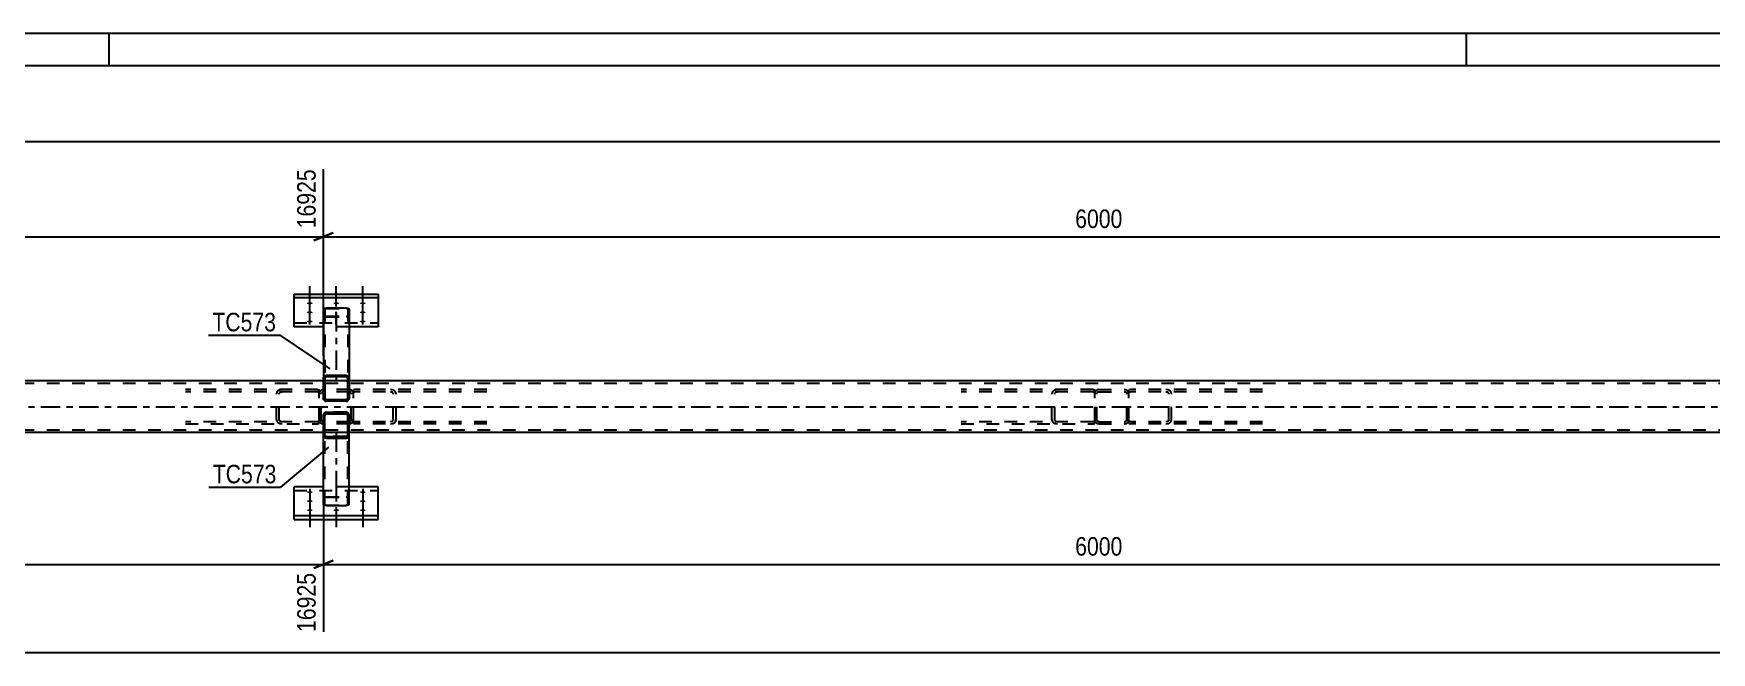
# Model space of a CAD drawing. Header units: millimetres. Extents: x -153 to 1036, y -682 to 159.
# Drawn here: x 604.5 to 864.1, y 63.3 to 158.9 of the extents above; entities that cross this region are included whole.
import ezdxf

# ---------------------------------------------------------------- set-up
doc = ezdxf.new("R2010")
doc.units = ezdxf.units.MM
doc.linetypes.add('DXK_LINE_DOT2', pattern=[3.9198, 1.9599, -1.9599])
doc.linetypes.add('DXK_LINE_DOT3', pattern=[5.9187, 2.979, -0.9799, 0.9799, -0.9799])
doc.styles.add('Arial Narrow', font='ARIALN.TTF', dxfattribs={"height": 0.2})

# ---------------------------------------------------------------- blocks, each defined once
blk = doc.blocks.new('Unknown-761548098-1163')
at = {"color": 5, "linetype": 'Continuous'}
for p, q in [((1036.19, 158.95), (-152.81, 158.95)), ((616.19, 153.95), (616.19, 158.95)), ((826.19, 153.95), (826.19, 158.95)), ((1031.19, 153.95), (-147.81, 153.95))]:
    blk.add_line(p, q, dxfattribs=at)
blk = doc.blocks.new('Part-761548098-4539 - 4503')
at = {"color": 7, "linetype": 'DXK_LINE_DOT2'}
for p, q in [((768.42, 103.9), (748, 103.9)), ((762.93, 103.9), (762.59, 103.85)), ((768.42, 103.9), (768.68, 103.86)), ((768.42, 103.58), (748, 103.58)), ((762.12, 103.5), (762.05, 103.26)), ((762.05, 99.26), (762.05, 103.26)), ((762.49, 103.26), (762.52, 103.38)), ((762.49, 99.26), (762.49, 103.26)), ((762.76, 103.55), (762.93, 103.58)), ((768.42, 103.58), (768.59, 103.55)), ((768.59, 103.55), (768.68, 103.51)), ((768.68, 98.65), (768.68, 103.86)), ((768.42, 98.94), (748, 98.94)), ((762.05, 99.26), (762.12, 99.01)), ((762.52, 99.13), (762.49, 99.26)), ((762.93, 98.94), (762.76, 98.96)), ((768.59, 98.96), (768.42, 98.94)), ((768.68, 99), (768.59, 98.96)), ((748, 98.62), (768.42, 98.62)), ((762.59, 98.67), (762.93, 98.62)), ((768.42, 98.62), (768.68, 98.65))]:
    blk.add_line(p, q, dxfattribs=at)
for centre, radius, start, end in [((762.79, 103.07), 0.802, 104.5547, 147.5896), ((762.86, 103.16), 0.401, 104.5547, 147.5896), ((762.79, 99.44), 0.802, 212.4104, 255.4453), ((762.86, 99.35), 0.401, 212.4104, 255.4453)]:
    blk.add_arc(centre, radius, start, end, dxfattribs=at)
blk = doc.blocks.new('Part-761548098-4511 - 4503')
at = {"color": 2, "linetype": 'Continuous'}
for p, q in [((649.32, 116.37), (649.35, 116.43)), ((649.32, 116.37), (649.32, 105.64)), ((649.35, 116.43), (649.46, 116.48)), ((649.46, 116.48), (649.61, 116.52)), ((649.61, 116.52), (649.8, 116.53)), ((649.8, 116.53), (652.84, 116.53)), ((652.84, 116.53), (653.02, 116.52)), ((653.02, 116.52), (653.18, 116.48)), ((653.18, 116.48), (653.28, 116.43)), ((653.28, 116.43), (653.32, 116.37)), ((653.32, 116.37), (653.32, 105.26)), ((652.84, 105.26), (649.55, 105.26)), ((653.07, 105.26), (652.84, 105.26)), ((653.32, 105.26), (653.31, 105.26))]:
    blk.add_line(p, q, dxfattribs=at)
at = {"color": 7, "linetype": 'DXK_LINE_DOT2'}
for p, q in [((649.35, 115.27), (649.32, 115.33)), ((649.46, 115.21), (649.35, 115.27)), ((649.61, 115.18), (649.46, 115.21)), ((649.57, 116.4), (649.56, 116.37)), ((649.56, 116.37), (649.56, 106.04)), ((649.56, 115.33), (649.57, 115.3)), ((649.63, 116.43), (649.57, 116.4)), ((649.57, 115.3), (649.63, 115.27)), ((649.8, 115.16), (649.61, 115.18)), ((649.7, 116.44), (649.63, 116.43)), ((649.63, 115.27), (649.7, 115.25)), ((649.8, 116.45), (649.7, 116.44)), ((649.7, 115.25), (649.8, 115.25)), ((649.8, 116.45), (652.84, 116.45)), ((649.8, 115.25), (652.84, 115.25)), ((649.8, 115.16), (652.84, 115.16)), ((652.93, 116.44), (652.84, 116.45)), ((652.84, 115.25), (652.93, 115.25)), ((653.02, 115.18), (652.84, 115.16)), ((653.01, 116.43), (652.93, 116.44)), ((652.93, 115.25), (653.01, 115.27)), ((653.06, 116.4), (653.01, 116.43)), ((653.01, 115.27), (653.06, 115.3)), ((653.18, 115.21), (653.02, 115.18)), ((653.08, 116.37), (653.06, 116.4)), ((653.06, 115.3), (653.08, 115.33)), ((653.08, 116.37), (653.08, 105.26)), ((653.28, 115.27), (653.18, 115.21)), ((653.32, 115.33), (653.28, 115.27)), ((649.32, 105.64), (649.32, 105.26)), ((649.55, 105.26), (649.32, 105.26)), ((649.56, 106.04), (649.56, 105.26)), ((652.84, 105.26), (653.02, 105.26)), ((653.06, 105.26), (653.08, 105.26)), ((653.31, 105.26), (653.07, 105.26)), ((653.32, 105.26), (653.32, 105.26))]:
    blk.add_line(p, q, dxfattribs=at)
at = {"color": 7, "linetype": 'DXK_LINE_DOT3'}
blk.add_line((651.32, 115.85), (651.32, 105.26), dxfattribs=at)
blk = doc.blocks.new('Part-761548098-4530 - 4503')
at = {"color": 7, "linetype": 'DXK_LINE_DOT2'}
for p, q in [((774.21, 103.9), (773.96, 103.86)), ((794.63, 103.9), (774.21, 103.9)), ((780.04, 103.85), (779.7, 103.9)), ((773.96, 98.65), (773.96, 103.86)), ((773.96, 103.51), (774.04, 103.55)), ((774.04, 103.55), (774.21, 103.58)), ((794.63, 103.58), (774.21, 103.58)), ((779.7, 103.58), (779.87, 103.55)), ((780.11, 103.38), (780.14, 103.26)), ((780.14, 99.26), (780.14, 103.26)), ((780.58, 103.26), (780.52, 103.5)), ((780.58, 99.26), (780.58, 103.26)), ((774.04, 98.96), (773.96, 99)), ((774.21, 98.94), (774.04, 98.96)), ((794.63, 98.94), (774.21, 98.94)), ((779.87, 98.96), (779.7, 98.94)), ((780.14, 99.26), (780.11, 99.13)), ((780.52, 99.01), (780.58, 99.26)), ((773.96, 98.65), (774.21, 98.62)), ((794.63, 98.62), (774.21, 98.62)), ((779.7, 98.62), (780.04, 98.67))]:
    blk.add_line(p, q, dxfattribs=at)
for centre, radius, start, end in [((779.77, 103.16), 0.401, 32.4104, 75.4453), ((779.84, 103.07), 0.802, 32.4104, 75.4453), ((779.77, 99.35), 0.401, 284.5547, 327.5896), ((779.84, 99.44), 0.802, 284.5547, 327.5896)]:
    blk.add_arc(centre, radius, start, end, dxfattribs=at)
blk = doc.blocks.new('Part-761548098-4534 - 4503')
at = {"color": 7, "linetype": 'DXK_LINE_DOT2'}
for p, q in [((649.32, 103.9), (649.07, 103.85)), ((653.32, 103.9), (649.32, 103.9)), ((653.56, 103.85), (653.32, 103.9)), ((648.72, 103.5), (648.68, 103.26)), ((648.68, 99.26), (648.68, 103.26)), ((649, 103.26), (649.02, 103.38)), ((649, 99.26), (649, 103.26)), ((649.19, 103.55), (649.32, 103.58)), ((653.32, 103.58), (649.32, 103.58)), ((653.32, 103.58), (653.44, 103.55)), ((653.61, 103.38), (653.64, 103.26)), ((653.64, 99.26), (653.64, 103.26)), ((653.96, 103.26), (653.91, 103.5)), ((653.96, 99.26), (653.96, 103.26)), ((648.68, 99.26), (648.72, 99.01)), ((649.02, 99.13), (649, 99.26)), ((649.32, 98.94), (649.19, 98.96)), ((653.32, 98.94), (649.32, 98.94)), ((653.44, 98.96), (653.32, 98.94)), ((653.64, 99.26), (653.61, 99.13)), ((653.91, 99.01), (653.96, 99.26)), ((649.07, 98.67), (649.32, 98.62)), ((653.32, 98.62), (649.32, 98.62)), ((653.32, 98.62), (653.56, 98.67))]:
    blk.add_line(p, q, dxfattribs=at)
for centre, radius, start, end in [((649.32, 103.26), 0.64, 112.5, 157.5), ((649.32, 103.26), 0.32, 112.5, 157.5), ((653.32, 103.26), 0.32, 22.5, 67.5), ((653.32, 103.26), 0.64, 22.5, 67.5), ((649.32, 99.26), 0.64, 202.5, 247.5), ((649.32, 99.26), 0.32, 202.5, 247.5), ((653.32, 99.26), 0.32, 292.5, 337.5), ((653.32, 99.26), 0.64, 292.5, 337.5)]:
    blk.add_arc(centre, radius, start, end, dxfattribs=at)
blk = doc.blocks.new('Part-761548098-4535 - 4503')
at = {"color": 7, "linetype": 'DXK_LINE_DOT2'}
for p, q in [((769.32, 103.9), (769.07, 103.85)), ((769.32, 103.9), (773.32, 103.9)), ((773.56, 103.85), (773.32, 103.9)), ((768.72, 103.5), (768.68, 103.26)), ((768.68, 99.26), (768.68, 103.26)), ((769, 103.26), (769.02, 103.38)), ((769, 99.26), (769, 103.26)), ((769.19, 103.55), (769.32, 103.58)), ((769.32, 103.58), (773.32, 103.58)), ((773.32, 103.58), (773.44, 103.55)), ((773.61, 103.38), (773.64, 103.26)), ((773.64, 99.26), (773.64, 103.26)), ((773.96, 103.26), (773.91, 103.5)), ((773.96, 99.26), (773.96, 103.26)), ((768.68, 99.26), (768.72, 99.01)), ((769.02, 99.13), (769, 99.26)), ((769.32, 98.94), (769.19, 98.96)), ((769.32, 98.94), (773.32, 98.94)), ((773.44, 98.96), (773.32, 98.94)), ((773.64, 99.26), (773.61, 99.13)), ((773.91, 99.01), (773.96, 99.26)), ((769.07, 98.67), (769.32, 98.62)), ((769.32, 98.62), (773.32, 98.62)), ((773.32, 98.62), (773.56, 98.67))]:
    blk.add_line(p, q, dxfattribs=at)
for centre, radius, start, end in [((769.32, 103.26), 0.64, 112.5, 157.5), ((769.32, 103.26), 0.32, 112.5, 157.5), ((773.32, 103.26), 0.32, 22.5, 67.5), ((773.32, 103.26), 0.64, 22.5, 67.5), ((769.32, 99.26), 0.64, 202.5, 247.5), ((769.32, 99.26), 0.32, 202.5, 247.5), ((773.32, 99.26), 0.32, 292.5, 337.5), ((773.32, 99.26), 0.64, 292.5, 337.5)]:
    blk.add_arc(centre, radius, start, end, dxfattribs=at)
blk = doc.blocks.new('Part-761548098-4681 - 4503')
at = {"color": 7, "linetype": 'DXK_LINE_DOT2'}
for p, q in [((910.31, 104.86), (-27.68, 104.86)), ((653.32, 105.26), (649.31, 105.26)), ((910.31, 97.66), (-27.68, 97.66)), ((653.32, 97.26), (649.32, 97.26))]:
    blk.add_line(p, q, dxfattribs=at)
at = {"color": 2, "linetype": 'Continuous'}
for p, q in [((649.31, 105.26), (473.32, 105.26)), ((889.31, 105.26), (653.32, 105.26)), ((649.32, 97.26), (473.32, 97.26)), ((889.31, 97.26), (653.32, 97.26))]:
    blk.add_line(p, q, dxfattribs=at)
at = {"color": 7, "linetype": 'DXK_LINE_DOT3'}
blk.add_line((-27.68, 101.26), (910.31, 101.26), dxfattribs=at)
blk = doc.blocks.new('Part-761548098-4537 - 4503')
at = {"color": 7, "linetype": 'DXK_LINE_DOT2'}
for p, q in [((648.42, 103.9), (628, 103.9)), ((642.93, 103.9), (642.59, 103.85)), ((648.42, 103.9), (648.68, 103.86)), ((648.42, 103.58), (628, 103.58)), ((642.12, 103.5), (642.05, 103.26)), ((642.05, 99.26), (642.05, 103.26)), ((642.49, 103.26), (642.52, 103.38)), ((642.49, 99.26), (642.49, 103.26)), ((642.76, 103.55), (642.93, 103.58)), ((648.42, 103.58), (648.59, 103.55)), ((648.59, 103.55), (648.68, 103.51)), ((648.68, 98.65), (648.68, 103.86)), ((648.42, 98.94), (628, 98.94)), ((642.05, 99.26), (642.12, 99.01)), ((642.52, 99.13), (642.49, 99.26)), ((642.93, 98.94), (642.76, 98.96)), ((648.59, 98.96), (648.42, 98.94)), ((648.68, 99), (648.59, 98.96)), ((628, 98.62), (648.42, 98.62)), ((642.59, 98.67), (642.93, 98.62)), ((648.42, 98.62), (648.68, 98.65))]:
    blk.add_line(p, q, dxfattribs=at)
for centre, radius, start, end in [((642.79, 103.07), 0.802, 104.5548, 147.5897), ((642.86, 103.16), 0.401, 104.5548, 147.5897), ((642.79, 99.44), 0.802, 212.4103, 255.4452), ((642.86, 99.35), 0.401, 212.4103, 255.4452)]:
    blk.add_arc(centre, radius, start, end, dxfattribs=at)
blk = doc.blocks.new('Part-761548098-4540 - 4503')
at = {"color": 7, "linetype": 'DXK_LINE_DOT2'}
for p, q in [((654.21, 103.9), (653.96, 103.86)), ((674.63, 103.9), (654.21, 103.9)), ((660.04, 103.85), (659.7, 103.9)), ((653.96, 98.65), (653.96, 103.86)), ((653.96, 103.51), (654.04, 103.55)), ((654.04, 103.55), (654.21, 103.58)), ((674.63, 103.58), (654.21, 103.58)), ((659.7, 103.58), (659.87, 103.55)), ((660.11, 103.38), (660.14, 103.26)), ((660.14, 99.26), (660.14, 103.26)), ((660.58, 103.26), (660.52, 103.5)), ((660.58, 99.26), (660.58, 103.26)), ((654.04, 98.96), (653.96, 99)), ((654.21, 98.94), (654.04, 98.96)), ((674.63, 98.94), (654.21, 98.94)), ((659.87, 98.96), (659.7, 98.94)), ((660.14, 99.26), (660.11, 99.13)), ((660.52, 99.01), (660.58, 99.26)), ((653.96, 98.65), (654.21, 98.62)), ((674.63, 98.62), (654.21, 98.62)), ((659.7, 98.62), (660.04, 98.67))]:
    blk.add_line(p, q, dxfattribs=at)
for centre, radius, start, end in [((659.77, 103.16), 0.401, 32.4105, 75.4453), ((659.84, 103.07), 0.802, 32.4105, 75.4453), ((659.77, 99.35), 0.401, 284.5547, 327.5895), ((659.84, 99.44), 0.802, 284.5547, 327.5895)]:
    blk.add_arc(centre, radius, start, end, dxfattribs=at)
blk = doc.blocks.new('Part-761548098-4576 - 4503')
at = {"color": 7, "linetype": 'DXK_LINE_DOT2'}
for p, q in [((649.32, 96.88), (649.32, 97.26)), ((649.56, 97.26), (649.32, 97.26)), ((649.56, 86.14), (649.56, 97.26)), ((653.32, 97.26), (653.01, 97.26)), ((653.01, 97.26), (653.02, 97.26)), ((653.02, 97.26), (653.06, 97.26)), ((653.06, 97.26), (653.08, 97.26)), ((653.08, 86.14), (653.08, 97.26)), ((653.32, 96.88), (653.32, 97.26)), ((649.32, 87.18), (649.35, 87.25)), ((649.35, 87.25), (649.46, 87.3)), ((649.46, 87.3), (649.61, 87.34)), ((649.57, 87.22), (649.56, 87.18)), ((649.56, 86.14), (649.57, 86.11)), ((649.63, 87.24), (649.57, 87.22)), ((649.57, 86.11), (649.63, 86.09)), ((649.61, 87.34), (649.8, 87.35)), ((649.7, 87.26), (649.63, 87.24)), ((649.63, 86.09), (649.7, 86.07)), ((649.8, 87.27), (649.7, 87.26)), ((649.7, 86.07), (649.8, 86.06)), ((649.8, 87.35), (652.84, 87.35)), ((649.8, 87.27), (652.84, 87.27)), ((649.8, 86.06), (652.84, 86.06)), ((652.84, 87.35), (653.02, 87.34)), ((652.93, 87.26), (652.84, 87.27)), ((652.84, 86.06), (652.93, 86.07)), ((653.01, 87.24), (652.93, 87.26)), ((652.93, 86.07), (653.01, 86.09)), ((653.01, 87.24), (653.02, 87.23)), ((653.01, 86.09), (653.06, 86.11)), ((653.02, 87.34), (653.18, 87.3)), ((653.02, 87.23), (653.06, 87.22)), ((653.08, 87.18), (653.06, 87.22)), ((653.06, 86.11), (653.08, 86.14)), ((653.18, 87.3), (653.28, 87.25)), ((653.28, 87.25), (653.32, 87.18))]:
    blk.add_line(p, q, dxfattribs=at)
at = {"color": 2, "linetype": 'Continuous'}
for p, q in [((649.32, 86.14), (649.32, 96.88)), ((653.08, 97.26), (649.56, 97.26)), ((653.32, 86.14), (653.32, 96.88)), ((649.35, 86.08), (649.32, 86.14)), ((649.46, 86.03), (649.35, 86.08)), ((649.61, 85.99), (649.46, 86.03)), ((649.8, 85.98), (649.61, 85.99)), ((649.8, 85.98), (652.84, 85.98)), ((653.02, 85.99), (652.84, 85.98)), ((653.18, 86.03), (653.02, 85.99)), ((653.28, 86.08), (653.18, 86.03)), ((653.32, 86.14), (653.28, 86.08))]:
    blk.add_line(p, q, dxfattribs=at)
at = {"color": 7, "linetype": 'DXK_LINE_DOT3'}
blk.add_line((651.32, 97.26), (651.32, 86.66), dxfattribs=at)
blk = doc.blocks.new('Bolt-761548098-4642 - 4503')
at = {"linetype": 'Continuous'}
for points in [[(647.22, 87.92), (647.12, 87.92), (647.04, 87.93), (646.96, 87.94), (646.89, 87.97), (646.83, 87.99), (646.8, 88.02), (646.78, 88.05), (646.78, 88.08), (646.8, 88.11), (646.83, 88.14), (646.89, 88.17), (646.96, 88.19), (647.04, 88.2), (647.12, 88.21), (647.22, 88.22), (647.31, 88.21), (647.39, 88.2), (647.47, 88.19), (647.54, 88.17), (647.6, 88.14), (647.63, 88.11), (647.65, 88.08), (647.65, 88.05), (647.63, 88.02), (647.6, 87.99), (647.54, 87.97), (647.47, 87.94), (647.39, 87.93), (647.31, 87.92)], [(647.22, 86.51), (647.12, 86.52), (647.04, 86.53), (646.96, 86.54), (646.89, 86.56), (646.83, 86.59), (646.8, 86.62), (646.78, 86.65), (646.78, 86.68), (646.8, 86.71), (646.83, 86.74), (646.89, 86.76), (646.96, 86.79), (647.04, 86.8), (647.12, 86.81), (647.22, 86.81), (647.31, 86.81), (647.39, 86.8), (647.47, 86.79), (647.54, 86.76), (647.6, 86.74), (647.63, 86.71), (647.65, 86.68), (647.65, 86.65), (647.63, 86.62), (647.6, 86.59), (647.54, 86.56), (647.47, 86.54), (647.39, 86.53), (647.31, 86.52)], [(655.42, 87.92), (655.32, 87.92), (655.24, 87.93), (655.16, 87.94), (655.09, 87.97), (655.03, 87.99), (655, 88.02), (654.98, 88.05), (654.98, 88.08), (655, 88.11), (655.03, 88.14), (655.09, 88.17), (655.16, 88.19), (655.24, 88.2), (655.32, 88.21), (655.42, 88.22), (655.51, 88.21), (655.59, 88.2), (655.67, 88.19), (655.74, 88.17), (655.8, 88.14), (655.83, 88.11), (655.85, 88.08), (655.85, 88.05), (655.83, 88.02), (655.8, 87.99), (655.74, 87.97), (655.67, 87.94), (655.59, 87.93), (655.51, 87.92)], [(655.42, 86.51), (655.32, 86.52), (655.24, 86.53), (655.16, 86.54), (655.09, 86.56), (655.03, 86.59), (655, 86.62), (654.98, 86.65), (654.98, 86.68), (655, 86.71), (655.03, 86.74), (655.09, 86.76), (655.16, 86.79), (655.24, 86.8), (655.32, 86.81), (655.42, 86.81), (655.51, 86.81), (655.59, 86.8), (655.67, 86.79), (655.74, 86.76), (655.8, 86.74), (655.83, 86.71), (655.85, 86.68), (655.85, 86.65), (655.83, 86.62), (655.8, 86.59), (655.74, 86.56), (655.67, 86.54), (655.59, 86.53), (655.51, 86.52)], [(647.22, 85.11), (647.12, 85.11), (647.04, 85.12), (646.96, 85.14), (646.89, 85.16), (646.83, 85.19), (646.8, 85.22), (646.78, 85.25), (646.78, 85.28), (646.8, 85.31), (646.83, 85.34), (646.89, 85.36), (646.96, 85.38), (647.04, 85.4), (647.12, 85.41), (647.22, 85.41), (647.31, 85.41), (647.39, 85.4), (647.47, 85.38), (647.54, 85.36), (647.6, 85.34), (647.63, 85.31), (647.65, 85.28), (647.65, 85.25), (647.63, 85.22), (647.6, 85.19), (647.54, 85.16), (647.47, 85.14), (647.39, 85.12), (647.31, 85.11)], [(651.32, 85.11), (651.22, 85.11), (651.14, 85.12), (651.06, 85.14), (650.99, 85.16), (650.93, 85.19), (650.9, 85.22), (650.88, 85.25), (650.88, 85.28), (650.9, 85.31), (650.93, 85.34), (650.99, 85.36), (651.06, 85.38), (651.14, 85.4), (651.22, 85.41), (651.32, 85.41), (651.41, 85.41), (651.49, 85.4), (651.57, 85.38), (651.64, 85.36), (651.7, 85.34), (651.73, 85.31), (651.75, 85.28), (651.75, 85.25), (651.73, 85.22), (651.7, 85.19), (651.64, 85.16), (651.57, 85.14), (651.49, 85.12), (651.41, 85.11)], [(655.42, 85.11), (655.32, 85.11), (655.24, 85.12), (655.16, 85.14), (655.09, 85.16), (655.03, 85.19), (655, 85.22), (654.98, 85.25), (654.98, 85.28), (655, 85.31), (655.03, 85.34), (655.09, 85.36), (655.16, 85.38), (655.24, 85.4), (655.32, 85.41), (655.42, 85.41), (655.51, 85.41), (655.59, 85.4), (655.67, 85.38), (655.74, 85.36), (655.8, 85.34), (655.83, 85.31), (655.85, 85.28), (655.85, 85.25), (655.83, 85.22), (655.8, 85.19), (655.74, 85.16), (655.67, 85.14), (655.59, 85.12), (655.51, 85.11)]]:
    blk.add_hatch(color=1, dxfattribs=at).paths.add_polyline_path(points)
at = {"color": 1, "linetype": 'Continuous'}
for p, q in [((647.22, 88.55), (647.22, 85.44)), ((655.42, 88.55), (655.42, 85.44)), ((647.22, 87.15), (647.22, 84.03)), ((647.22, 85.75), (647.22, 82.63)), ((651.32, 85.75), (651.32, 82.63)), ((655.42, 87.15), (655.42, 84.03)), ((655.42, 85.75), (655.42, 82.63))]:
    blk.add_line(p, q, dxfattribs=at)
at = {"color": 1, "linetype": 'DXK_LINE_DOT2'}
blk.add_line((651.32, 88.55), (651.32, 85.44), dxfattribs=at)
blk = doc.blocks.new('Bolt-761548098-4645 - 4503')
at = {"linetype": 'Continuous'}
for points in [[(647.22, 117.4), (647.31, 117.4), (647.39, 117.39), (647.47, 117.37), (647.54, 117.35), (647.6, 117.33), (647.63, 117.3), (647.65, 117.27), (647.65, 117.24), (647.63, 117.2), (647.6, 117.18), (647.54, 117.15), (647.47, 117.13), (647.39, 117.11), (647.31, 117.1), (647.22, 117.1), (647.12, 117.1), (647.04, 117.11), (646.96, 117.13), (646.89, 117.15), (646.83, 117.18), (646.8, 117.2), (646.78, 117.24), (646.78, 117.27), (646.8, 117.3), (646.83, 117.33), (646.89, 117.35), (646.96, 117.37), (647.04, 117.39), (647.12, 117.4)], [(651.32, 117.4), (651.41, 117.4), (651.49, 117.39), (651.57, 117.37), (651.64, 117.35), (651.7, 117.33), (651.73, 117.3), (651.75, 117.27), (651.75, 117.24), (651.73, 117.2), (651.7, 117.18), (651.64, 117.15), (651.57, 117.13), (651.49, 117.11), (651.41, 117.1), (651.32, 117.1), (651.22, 117.1), (651.14, 117.11), (651.06, 117.13), (650.99, 117.15), (650.93, 117.18), (650.9, 117.2), (650.88, 117.24), (650.88, 117.27), (650.9, 117.3), (650.93, 117.33), (650.99, 117.35), (651.06, 117.37), (651.14, 117.39), (651.22, 117.4)], [(655.42, 117.4), (655.51, 117.4), (655.59, 117.39), (655.67, 117.37), (655.74, 117.35), (655.8, 117.33), (655.83, 117.3), (655.85, 117.27), (655.85, 117.24), (655.83, 117.2), (655.8, 117.18), (655.74, 117.15), (655.67, 117.13), (655.59, 117.11), (655.51, 117.1), (655.42, 117.1), (655.32, 117.1), (655.24, 117.11), (655.16, 117.13), (655.09, 117.15), (655.03, 117.18), (655, 117.2), (654.98, 117.24), (654.98, 117.27), (655, 117.3), (655.03, 117.33), (655.09, 117.35), (655.16, 117.37), (655.24, 117.39), (655.32, 117.4)], [(647.22, 116), (647.31, 116), (647.39, 115.99), (647.47, 115.97), (647.54, 115.95), (647.6, 115.92), (647.63, 115.9), (647.65, 115.86), (647.65, 115.83), (647.63, 115.8), (647.6, 115.77), (647.54, 115.75), (647.47, 115.73), (647.39, 115.71), (647.31, 115.7), (647.22, 115.7), (647.12, 115.7), (647.04, 115.71), (646.96, 115.73), (646.89, 115.75), (646.83, 115.77), (646.8, 115.8), (646.78, 115.83), (646.78, 115.86), (646.8, 115.9), (646.83, 115.92), (646.89, 115.95), (646.96, 115.97), (647.04, 115.99), (647.12, 116)], [(647.22, 114.6), (647.31, 114.59), (647.39, 114.58), (647.47, 114.57), (647.54, 114.55), (647.6, 114.52), (647.63, 114.49), (647.65, 114.46), (647.65, 114.43), (647.63, 114.4), (647.6, 114.37), (647.54, 114.35), (647.47, 114.32), (647.39, 114.31), (647.31, 114.3), (647.22, 114.3), (647.12, 114.3), (647.04, 114.31), (646.96, 114.32), (646.89, 114.35), (646.83, 114.37), (646.8, 114.4), (646.78, 114.43), (646.78, 114.46), (646.8, 114.49), (646.83, 114.52), (646.89, 114.55), (646.96, 114.57), (647.04, 114.58), (647.12, 114.59)], [(655.42, 116), (655.51, 116), (655.59, 115.99), (655.67, 115.97), (655.74, 115.95), (655.8, 115.92), (655.83, 115.9), (655.85, 115.86), (655.85, 115.83), (655.83, 115.8), (655.8, 115.77), (655.74, 115.75), (655.67, 115.73), (655.59, 115.71), (655.51, 115.7), (655.42, 115.7), (655.32, 115.7), (655.24, 115.71), (655.16, 115.73), (655.09, 115.75), (655.03, 115.77), (655, 115.8), (654.98, 115.83), (654.98, 115.86), (655, 115.9), (655.03, 115.92), (655.09, 115.95), (655.16, 115.97), (655.24, 115.99), (655.32, 116)], [(655.42, 114.6), (655.51, 114.59), (655.59, 114.58), (655.67, 114.57), (655.74, 114.55), (655.8, 114.52), (655.83, 114.49), (655.85, 114.46), (655.85, 114.43), (655.83, 114.4), (655.8, 114.37), (655.74, 114.35), (655.67, 114.32), (655.59, 114.31), (655.51, 114.3), (655.42, 114.3), (655.32, 114.3), (655.24, 114.31), (655.16, 114.32), (655.09, 114.35), (655.03, 114.37), (655, 114.4), (654.98, 114.43), (654.98, 114.46), (655, 114.49), (655.03, 114.52), (655.09, 114.55), (655.16, 114.57), (655.24, 114.58), (655.32, 114.59)]]:
    blk.add_hatch(color=1, dxfattribs=at).paths.add_polyline_path(points)
at = {"color": 1, "linetype": 'Continuous'}
for p, q in [((647.22, 116.76), (647.22, 119.88)), ((651.32, 116.76), (651.32, 119.88)), ((655.42, 116.76), (655.42, 119.88)), ((647.22, 115.36), (647.22, 118.48)), ((647.22, 113.96), (647.22, 117.08)), ((655.42, 115.36), (655.42, 118.48)), ((655.42, 113.96), (655.42, 117.08))]:
    blk.add_line(p, q, dxfattribs=at)
at = {"color": 1, "linetype": 'DXK_LINE_DOT2'}
blk.add_line((651.32, 113.96), (651.32, 117.08), dxfattribs=at)
blk = doc.blocks.new('Part-761548098-4741 - 4503')
at = {"color": 2, "linetype": 'Continuous'}
for p, q in [((644.82, 83.84), (644.82, 88.89)), ((649.32, 88.89), (644.82, 88.89)), ((657.82, 88.89), (653.32, 88.89)), ((657.82, 83.84), (657.82, 88.89)), ((644.82, 84.44), (657.82, 84.44)), ((644.82, 83.84), (657.82, 83.84))]:
    blk.add_line(p, q, dxfattribs=at)
at = {"color": 7, "linetype": 'DXK_LINE_DOT2'}
for p, q in [((644.82, 88.29), (657.82, 88.29)), ((653.32, 88.89), (649.32, 88.89))]:
    blk.add_line(p, q, dxfattribs=at)
blk = doc.blocks.new('Part-761548098-4750 - 4503')
at = {"color": 2, "linetype": 'Continuous'}
for p, q in [((644.82, 113.63), (644.82, 118.67)), ((644.82, 118.67), (657.82, 118.67)), ((657.82, 118.07), (644.82, 118.07)), ((657.82, 118.67), (657.82, 113.63)), ((649.32, 113.63), (644.82, 113.63)), ((657.82, 113.63), (653.32, 113.63))]:
    blk.add_line(p, q, dxfattribs=at)
at = {"color": 7, "linetype": 'DXK_LINE_DOT2'}
for p, q in [((644.82, 114.23), (657.82, 114.23)), ((653.32, 113.63), (649.32, 113.63))]:
    blk.add_line(p, q, dxfattribs=at)
blk = doc.blocks.new('Part-761548098-4763 - 4503')
at = {"color": 2, "linetype": 'Continuous'}
for p, q in [((649.35, 100.1), (649.32, 99.92)), ((649.32, 96.88), (649.32, 99.92)), ((649.46, 100.26), (649.35, 100.1)), ((649.61, 100.36), (649.46, 100.26)), ((649.56, 99.92), (649.57, 100.01)), ((649.56, 99.92), (649.56, 99.92)), ((649.56, 96.88), (649.56, 99.92)), ((649.57, 100.01), (649.63, 100.09)), ((649.8, 100.4), (649.61, 100.36)), ((649.63, 100.09), (649.7, 100.14)), ((649.7, 100.14), (649.8, 100.16)), ((649.8, 100.4), (652.84, 100.4)), ((649.8, 100.4), (649.8, 100.4)), ((649.8, 100.16), (649.8, 100.16)), ((649.8, 100.16), (652.84, 100.16)), ((652.84, 100.4), (652.84, 100.4)), ((653.02, 100.36), (652.84, 100.4)), ((652.84, 100.16), (652.84, 100.16)), ((652.84, 100.16), (652.93, 100.14)), ((652.93, 100.14), (653.01, 100.09)), ((653.01, 100.09), (653.06, 100.01)), ((653.17, 100.26), (653.02, 100.36)), ((653.06, 100.01), (653.08, 99.92)), ((653.08, 99.92), (653.08, 99.92)), ((653.08, 96.88), (653.08, 99.92)), ((653.28, 100.1), (653.17, 100.26)), ((653.32, 99.92), (653.28, 100.1)), ((653.32, 96.88), (653.32, 99.92)), ((649.32, 96.88), (649.35, 96.7)), ((649.35, 96.7), (649.46, 96.54)), ((649.46, 96.54), (649.61, 96.44)), ((649.56, 96.88), (649.56, 96.88)), ((649.57, 96.79), (649.56, 96.88)), ((649.63, 96.71), (649.57, 96.79)), ((649.61, 96.44), (649.8, 96.4)), ((649.7, 96.66), (649.63, 96.71)), ((649.8, 96.64), (649.7, 96.66)), ((649.8, 96.64), (649.8, 96.64)), ((649.8, 96.64), (652.84, 96.64)), ((649.8, 96.4), (652.84, 96.4)), ((649.8, 96.4), (649.8, 96.4)), ((652.93, 96.66), (652.84, 96.64)), ((652.84, 96.64), (652.84, 96.64)), ((652.84, 96.4), (653.02, 96.44)), ((652.84, 96.4), (652.84, 96.4)), ((653.01, 96.71), (652.93, 96.66)), ((653.06, 96.79), (653.01, 96.71)), ((653.02, 96.44), (653.17, 96.54)), ((653.08, 96.88), (653.06, 96.79)), ((653.08, 96.88), (653.08, 96.88)), ((653.17, 96.54), (653.28, 96.7)), ((653.28, 96.7), (653.32, 96.88))]:
    blk.add_line(p, q, dxfattribs=at)
at = {"color": 7, "linetype": 'DXK_LINE_DOT2'}
for p, q in [((649.32, 99.92), (649.35, 100.1)), ((649.57, 100.01), (649.56, 99.92)), ((649.63, 100.09), (649.57, 100.01)), ((649.61, 100.36), (649.8, 100.4)), ((649.7, 100.14), (649.63, 100.09)), ((649.8, 100.16), (649.7, 100.14)), ((652.84, 100.4), (649.8, 100.4)), ((649.8, 100.16), (652.84, 100.16)), ((652.84, 100.4), (653.02, 100.36)), ((652.93, 100.14), (652.84, 100.16)), ((653.01, 100.09), (652.93, 100.14)), ((653.06, 100.01), (653.01, 100.09)), ((653.08, 99.92), (653.06, 100.01)), ((653.28, 100.1), (653.32, 99.92)), ((649.56, 97.26), (649.32, 97.26)), ((649.32, 96.88), (649.32, 96.88)), ((649.35, 96.7), (649.32, 96.88)), ((649.46, 96.54), (649.35, 96.7)), ((649.61, 96.44), (649.46, 96.54)), ((649.56, 96.88), (649.56, 96.88)), ((649.56, 96.88), (649.57, 96.79)), ((649.57, 96.79), (649.63, 96.71)), ((649.8, 96.4), (649.61, 96.44)), ((649.63, 96.71), (649.7, 96.66)), ((649.7, 96.66), (649.8, 96.64)), ((652.84, 96.64), (649.8, 96.64)), ((649.8, 96.4), (652.84, 96.4)), ((652.84, 96.64), (652.93, 96.66)), ((653.02, 96.44), (652.84, 96.4)), ((652.93, 96.66), (653.01, 96.71)), ((653.01, 96.71), (653.06, 96.79)), ((653.17, 96.54), (653.02, 96.44)), ((653.06, 96.79), (653.08, 96.88)), ((653.32, 97.26), (653.08, 97.26)), ((653.08, 96.88), (653.08, 96.88)), ((653.28, 96.7), (653.17, 96.54)), ((653.32, 96.88), (653.28, 96.7))]:
    blk.add_line(p, q, dxfattribs=at)
for centre, start, end in [((649.8, 99.92), 112.5, 157.5), ((652.84, 99.92), 22.5, 67.5)]:
    blk.add_arc(centre, 0.48, start, end, dxfattribs=at)
blk = doc.blocks.new('Part-761548098-4764 - 4503')
at = {"color": 2, "linetype": 'Continuous'}
for p, q in [((649.31, 105.63), (649.35, 105.81)), ((649.31, 105.63), (649.31, 102.59)), ((649.35, 105.81), (649.45, 105.97)), ((649.45, 105.97), (649.61, 106.07)), ((649.57, 105.72), (649.55, 105.63)), ((649.55, 105.63), (649.55, 102.59)), ((649.62, 105.8), (649.57, 105.72)), ((649.61, 106.07), (649.79, 106.11)), ((649.7, 105.85), (649.62, 105.8)), ((649.79, 105.87), (649.7, 105.85)), ((652.83, 106.11), (649.79, 106.11)), ((652.83, 105.87), (649.79, 105.87)), ((652.83, 106.11), (653.02, 106.07)), ((652.93, 105.85), (652.83, 105.87)), ((653, 105.8), (652.93, 105.85)), ((653.06, 105.72), (653, 105.8)), ((653.02, 106.07), (653.17, 105.97)), ((653.07, 105.63), (653.06, 105.72)), ((653.07, 105.63), (653.07, 102.59)), ((653.17, 105.97), (653.28, 105.81)), ((653.28, 105.81), (653.31, 105.63)), ((653.31, 105.63), (653.31, 102.59)), ((649.31, 102.59), (649.35, 102.4)), ((649.35, 102.4), (649.45, 102.25)), ((649.45, 102.25), (649.61, 102.14)), ((649.55, 102.59), (649.57, 102.5)), ((649.57, 102.5), (649.62, 102.42)), ((649.61, 102.14), (649.79, 102.11)), ((649.62, 102.42), (649.7, 102.37)), ((649.7, 102.37), (649.79, 102.35)), ((652.83, 102.35), (649.79, 102.35)), ((652.83, 102.11), (649.79, 102.11)), ((652.83, 102.35), (652.93, 102.37)), ((652.83, 102.11), (653.02, 102.14)), ((652.93, 102.37), (653, 102.42)), ((653, 102.42), (653.06, 102.5)), ((653.02, 102.14), (653.17, 102.25)), ((653.06, 102.5), (653.07, 102.59)), ((653.17, 102.25), (653.28, 102.4)), ((653.28, 102.4), (653.31, 102.59))]:
    blk.add_line(p, q, dxfattribs=at)
at = {"color": 7, "linetype": 'DXK_LINE_DOT2'}
for p, q in [((649.55, 105.26), (649.31, 105.26)), ((653.31, 105.26), (653.07, 105.26)), ((649.35, 102.4), (649.31, 102.59)), ((649.79, 102.11), (649.61, 102.14)), ((653.02, 102.14), (652.83, 102.11)), ((653.31, 102.59), (653.28, 102.4))]:
    blk.add_line(p, q, dxfattribs=at)
for centre, start, end in [((649.79, 102.59), 202.5, 247.5), ((652.83, 102.59), 292.5, 337.5)]:
    blk.add_arc(centre, 0.48, start, end, dxfattribs=at)
blk = doc.blocks.new('StraightDimension-761548098-11815 - 4503')
at = {"color": 7, "linetype": 'Continuous'}
blk.add_line((-28.68, 142.24), (911.31, 142.24), dxfattribs=at)
blk = doc.blocks.new('StraightDimension-761548098-11749 - 4503')
at = {"color": 7, "linetype": 'Continuous'}
blk.add_line((-27.68, 63.28), (910.32, 63.28), dxfattribs=at)
blk = doc.blocks.new('StraightDimension-761548098-4819 - 4503')
at = {"color": 7, "linetype": 'Continuous'}
for p, q in [((649.32, 109.15), (649.32, 137.99)), ((889.31, 109.96), (889.31, 137.99)), ((650.82, 128.14), (647.82, 126.94)), ((649.32, 127.54), (889.31, 127.54)), ((887.81, 126.94), (890.81, 128.14))]:
    blk.add_line(p, q, dxfattribs=at)
at = {"color": 0, "linetype": 'Continuous'}
blk.add_wipeout([(888.71, 138.59), (884.51, 138.59), (884.51, 128.24), (888.71, 128.24)], dxfattribs=at)
at = {"color": 0}
blk.add_wipeout([(773.57, 128.29), (773.57, 132.49), (765.06, 132.49), (765.06, 128.29)], dxfattribs=at)
at = {"color": 3, "linetype": 'Continuous', "style": 'Arial Narrow'}
blk.add_text('22925', height=2.863, rotation=90.0002, dxfattribs=at).set_placement((888.11, 128.84))
at = {"color": 3, "style": 'Arial Narrow'}
blk.add_text('6000', height=2.863, dxfattribs=at).set_placement((765.66, 128.89))
blk = doc.blocks.new('StraightDimension-761548098-4829 - 4503')
at = {"color": 7, "linetype": 'Continuous'}
for p, q in [((469.32, 108.38), (469.32, 137.99)), ((649.32, 109.15), (649.32, 137.99)), ((470.82, 128.14), (467.82, 126.94)), ((469.32, 127.54), (649.32, 127.54)), ((647.82, 126.94), (650.82, 128.14))]:
    blk.add_line(p, q, dxfattribs=at)
at = {"color": 0, "linetype": 'Continuous'}
blk.add_wipeout([(648.72, 138.59), (644.52, 138.59), (644.52, 128.24), (648.72, 128.24)], dxfattribs=at)
at = {"color": 0}
blk.add_wipeout([(563.57, 128.29), (563.57, 132.49), (555.06, 132.49), (555.06, 128.29)], dxfattribs=at)
at = {"color": 3, "linetype": 'Continuous', "style": 'Arial Narrow'}
blk.add_text('16925', height=2.863, rotation=90.0002, dxfattribs=at).set_placement((648.12, 128.84))
at = {"color": 3, "style": 'Arial Narrow'}
blk.add_text('4500', height=2.863, dxfattribs=at).set_placement((555.66, 128.89))
blk = doc.blocks.new('StraightDimension-761548098-11704 - 4503')
at = {"color": 7, "linetype": 'Continuous'}
for p, q in [((649.32, 87.89), (649.32, 66.44)), ((889.31, 87.89), (889.31, 66.44)), ((650.82, 77.49), (647.82, 76.29)), ((649.32, 76.89), (889.31, 76.89)), ((887.81, 76.29), (890.81, 77.49))]:
    blk.add_line(p, q, dxfattribs=at)
at = {"color": 0}
blk.add_wipeout([(773.57, 77.64), (773.57, 81.84), (765.06, 81.84), (765.06, 77.64)], dxfattribs=at)
at = {"color": 0, "linetype": 'Continuous'}
blk.add_wipeout([(888.71, 76.19), (884.51, 76.19), (884.51, 65.84), (888.71, 65.84)], dxfattribs=at)
at = {"color": 3, "style": 'Arial Narrow'}
blk.add_text('6000', height=2.863, dxfattribs=at).set_placement((765.66, 78.24))
at = {"color": 3, "linetype": 'Continuous', "style": 'Arial Narrow'}
blk.add_text('22925', height=2.863, rotation=90.0002, dxfattribs=at).set_placement((888.11, 66.44))
blk = doc.blocks.new('StraightDimension-761548098-11705 - 4503')
at = {"color": 7, "linetype": 'Continuous'}
for p, q in [((469.32, 87.9), (469.32, 66.44)), ((649.32, 87.89), (649.32, 66.44)), ((470.82, 77.49), (467.82, 76.29)), ((469.32, 76.89), (649.32, 76.89)), ((647.82, 76.29), (650.82, 77.49))]:
    blk.add_line(p, q, dxfattribs=at)
at = {"color": 0}
blk.add_wipeout([(563.57, 77.64), (563.57, 81.84), (555.06, 81.84), (555.06, 77.64)], dxfattribs=at)
at = {"color": 0, "linetype": 'Continuous'}
blk.add_wipeout([(648.72, 76.19), (644.52, 76.19), (644.52, 65.84), (648.72, 65.84)], dxfattribs=at)
at = {"color": 3, "style": 'Arial Narrow'}
blk.add_text('4500', height=2.863, dxfattribs=at).set_placement((555.66, 78.24))
at = {"color": 3, "linetype": 'Continuous', "style": 'Arial Narrow'}
blk.add_text('16925', height=2.863, rotation=90.0002, dxfattribs=at).set_placement((648.12, 66.44))
blk = doc.blocks.new('Mark-761548098-4507 - 4503')
at = {"color": 0}
blk.add_wipeout([(642.01, 112.92), (642.01, 115.92), (632.14, 115.92), (632.14, 112.92)], dxfattribs=at)
blk.add_wipeout([(642.01, 112.92), (642.01, 115.92), (632.14, 115.92), (632.14, 112.92)], dxfattribs=at)
at = {"color": 30, "linetype": 'Continuous'}
for p in [(631.54, 112.32), (650.36, 107.13)]:
    blk.add_line(p, (642.61, 112.32), dxfattribs=at)
at = {"color": 3, "style": 'Arial Narrow'}
blk.add_text('TC573', height=2.863, dxfattribs=at).set_placement((632.14, 112.92))
blk = doc.blocks.new('Mark-761548098-4572 - 4503')
at = {"color": 0}
blk.add_wipeout([(642.06, 89.42), (642.06, 92.42), (632.2, 92.42), (632.2, 89.42)], dxfattribs=at)
blk.add_wipeout([(642.06, 89.42), (642.06, 92.42), (632.2, 92.42), (632.2, 89.42)], dxfattribs=at)
at = {"color": 30, "linetype": 'Continuous'}
for p in [(650.13, 94.99), (631.6, 88.82)]:
    blk.add_line(p, (642.66, 88.82), dxfattribs=at)
at = {"color": 3, "style": 'Arial Narrow'}
blk.add_text('TC573', height=2.863, dxfattribs=at).set_placement((632.2, 89.42))

msp = doc.modelspace()

# ---------------------------------------------------------------- block references
for name in ['Unknown-761548098-1163', 'Bolt-761548098-4645 - 4503', 'Part-761548098-4750 - 4503', 'Part-761548098-4511 - 4503', 'Part-761548098-4681 - 4503', 'Part-761548098-4537 - 4503', 'Part-761548098-4534 - 4503', 'Part-761548098-4764 - 4503', 'Part-761548098-4540 - 4503', 'Part-761548098-4539 - 4503', 'Part-761548098-4535 - 4503', 'Part-761548098-4530 - 4503', 'Part-761548098-4763 - 4503', 'Part-761548098-4576 - 4503', 'Part-761548098-4741 - 4503', 'Bolt-761548098-4642 - 4503']:
    msp.add_blockref(name, (0, 0))

# ---------------------------------------------------------------- next in the draw order: block references
for name in ['StraightDimension-761548098-11815 - 4503', 'StraightDimension-761548098-11749 - 4503']:
    msp.add_blockref(name, (0, 0))

# ---------------------------------------------------------------- next in the draw order: block references
for name in ['StraightDimension-761548098-4819 - 4503', 'StraightDimension-761548098-11704 - 4503']:
    msp.add_blockref(name, (0, 0))

# ---------------------------------------------------------------- next in the draw order: block references
for name in ['StraightDimension-761548098-4829 - 4503', 'StraightDimension-761548098-11705 - 4503']:
    msp.add_blockref(name, (0, 0))

# ---------------------------------------------------------------- next in the draw order: block references
for name in ['Mark-761548098-4507 - 4503', 'Mark-761548098-4572 - 4503']:
    msp.add_blockref(name, (0, 0))

doc.saveas('drawing.dxf')
